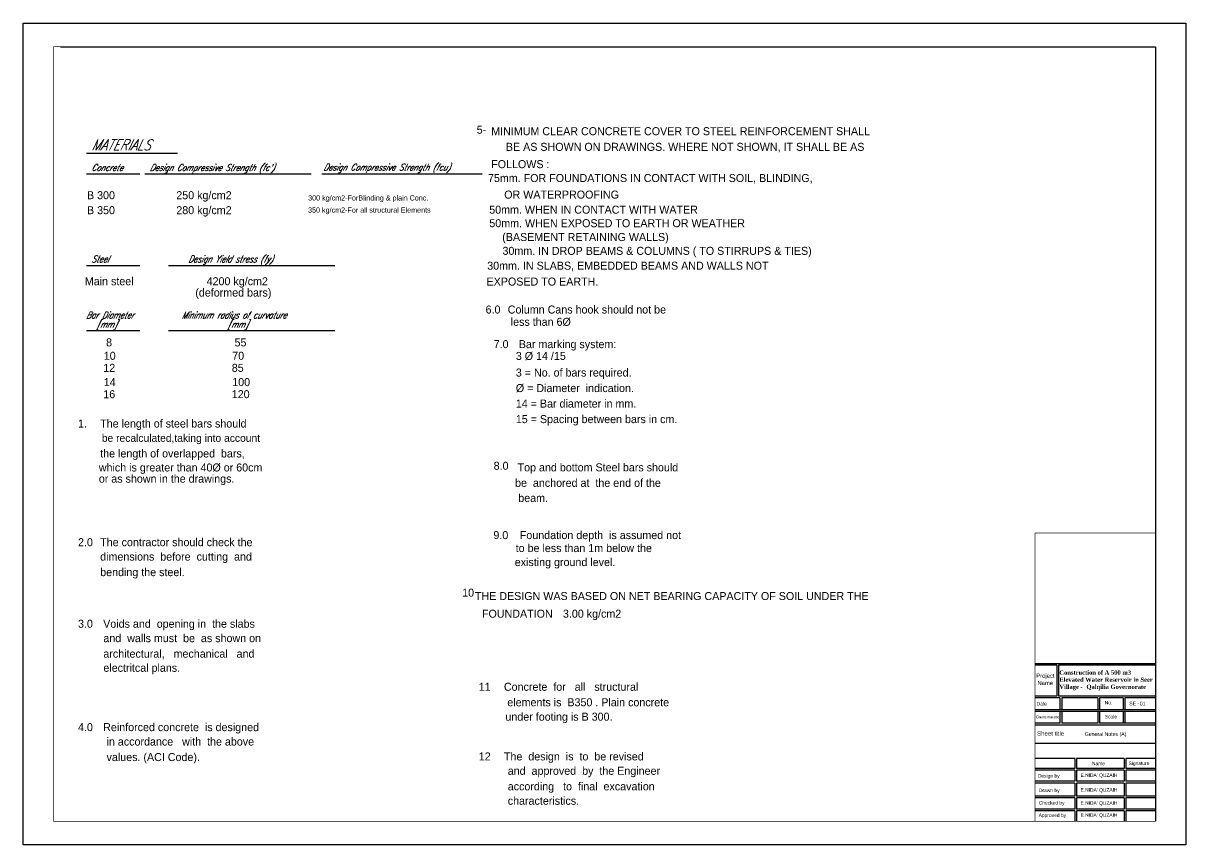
# Model space of a CAD drawing. Extents: x 166525 to 167198, y 178739 to 179747.
# Drawn here: x 167044.2 to 167104.2, y 179526.5 to 179568.8 of the extents above; entities that cross this region are included whole.
import ezdxf

# ---------------------------------------------------------------- set-up
doc = ezdxf.new("R2010")
doc.units = 0
doc.header["$MEASUREMENT"] = 0
doc.layers.get('0').update_dxf_attribs({"linetype": 'CONTINUOUS'})
for name, color, linetype in [('COVER', 7, 'CONTINUOUS'), ('FRAM-TXT', 4, 'CONTINUOUS'), ('MHATCH', 8, 'CONTINUOUS'), ('TXT', 6, 'CONTINUOUS')]:
    doc.layers.add(name, color=color, linetype=linetype)
doc.layers.add('Frame-PW - KA_FRAME', color=7, linetype='CONTINUOUS', lineweight=80)
doc.styles.add('I', font='ITALIC', dxfattribs={"height": 1000})

msp = doc.modelspace()

# ---------------------------------------------------------------- linework, layer by layer
for p, q in [((167102.59737, 179535.79182), (167096.39862, 179535.79182)), ((167097.52327, 179535.72724), (167096.39862, 179535.72724)), ((167097.52327, 179535.72724), (167097.52327, 179534.12475)), ((167102.59737, 179535.72724), (167097.61072, 179535.72724)), ((167097.61072, 179535.72724), (167097.61072, 179534.12475)), ((167097.52327, 179534.12475), (167096.39862, 179534.12475)), ((167097.68257, 179534.03731), (167096.39862, 179534.03731)), ((167102.59737, 179534.12475), (167097.61072, 179534.12475)), ((167097.68257, 179534.03731), (167097.68257, 179533.4252)), ((167099.62711, 179534.03731), (167097.77001, 179534.03731)), ((167097.77001, 179534.03731), (167097.77001, 179533.4252)), ((167099.62711, 179534.03731), (167099.62711, 179533.4252)), ((167099.71455, 179534.03731), (167099.71455, 179533.4252)), ((167100.93823, 179534.03731), (167099.71455, 179534.03731)), ((167100.93823, 179534.03731), (167100.93823, 179533.4252)), ((167102.59737, 179534.03731), (167101.02567, 179534.03731)), ((167101.02567, 179534.03731), (167101.02567, 179533.4252)), ((167102.59737, 179533.4252), (167096.39862, 179533.4252)), ((167097.68257, 179533.4252), (167096.39862, 179533.4252)), ((167102.59737, 179533.33775), (167096.39862, 179533.33775)), ((167097.68257, 179533.33775), (167096.39862, 179533.33775)), ((167097.68257, 179533.33775), (167097.68257, 179532.72564)), ((167099.62711, 179533.4252), (167097.77001, 179533.4252)), ((167099.62711, 179533.33775), (167097.77001, 179533.33775)), ((167097.77001, 179533.33775), (167097.77001, 179532.72564)), ((167099.62711, 179533.33775), (167099.62711, 179532.72564)), ((167100.93823, 179533.4252), (167099.71455, 179533.4252)), ((167100.93823, 179533.33775), (167099.71455, 179533.33775)), ((167099.71455, 179533.33775), (167099.71455, 179532.72564)), ((167100.93823, 179533.33775), (167100.93823, 179532.72564)), ((167101.02567, 179533.33775), (167101.02567, 179532.72564)), ((167097.68257, 179532.72564), (167096.39862, 179532.72564)), ((167102.59737, 179532.6382), (167096.39862, 179532.6382)), ((167099.62711, 179532.72564), (167097.77001, 179532.72564)), ((167102.59737, 179532.72564), (167099.71455, 179532.72564)), ((167102.59737, 179531.69157), (167096.39862, 179531.69157)), ((167098.45212, 179530.92049), (167096.39862, 179530.92049)), ((167098.45212, 179530.92049), (167098.45212, 179530.39582)), ((167100.98801, 179530.92049), (167098.53957, 179530.92049)), ((167098.53957, 179530.92049), (167098.53957, 179530.39582)), ((167100.98801, 179530.92049), (167100.98801, 179530.39582)), ((167102.59737, 179530.92049), (167101.07546, 179530.92049)), ((167101.07546, 179530.92049), (167101.07546, 179530.39582)), ((167098.45212, 179530.39582), (167096.39862, 179530.39582)), ((167098.45212, 179530.30838), (167096.39862, 179530.30838)), ((167098.45212, 179530.30838), (167098.45212, 179529.73686)), ((167100.98801, 179530.39582), (167098.53957, 179530.39582)), ((167100.98801, 179530.30838), (167098.53957, 179530.30838)), ((167098.53957, 179530.30838), (167098.53957, 179529.73686)), ((167100.98801, 179530.30838), (167100.98801, 179529.73686)), ((167102.59737, 179530.39582), (167101.07546, 179530.39582)), ((167102.59737, 179530.30838), (167101.07546, 179530.30838)), ((167101.07546, 179530.30838), (167101.07546, 179529.73686)), ((167098.45212, 179529.73686), (167096.39862, 179529.73686)), ((167098.45212, 179529.64941), (167096.39862, 179529.64941)), ((167098.45212, 179529.64941), (167098.45212, 179528.97558)), ((167100.98801, 179529.73686), (167098.53957, 179529.73686)), ((167100.98801, 179529.64941), (167098.53957, 179529.64941)), ((167098.53957, 179529.64941), (167098.53957, 179528.97558)), ((167100.98801, 179529.64941), (167100.98801, 179528.97558)), ((167102.59737, 179529.73686), (167101.07546, 179529.73686)), ((167102.59737, 179529.64941), (167101.07546, 179529.64941)), ((167101.07546, 179529.64941), (167101.07546, 179528.97558)), ((167098.45212, 179528.97558), (167096.39862, 179528.97558)), ((167098.45212, 179528.88813), (167096.39862, 179528.88813)), ((167098.45212, 179528.88813), (167098.45212, 179528.30174)), ((167100.98801, 179528.97558), (167098.53957, 179528.97558)), ((167100.98801, 179528.88813), (167098.53957, 179528.88813)), ((167098.53957, 179528.88813), (167098.53957, 179528.30174)), ((167100.98801, 179528.88813), (167100.98801, 179528.30174)), ((167102.59737, 179528.97558), (167101.07546, 179528.97558)), ((167102.59737, 179528.88813), (167101.07546, 179528.88813)), ((167101.07546, 179528.88813), (167101.07546, 179528.30174)), ((167098.45212, 179528.30174), (167096.39862, 179528.30174)), ((167100.98801, 179528.30174), (167098.53957, 179528.30174)), ((167102.59737, 179528.30174), (167101.07546, 179528.30174)), ((167098.45212, 179528.2143), (167096.39862, 179528.2143)), ((167098.45212, 179528.2143), (167098.45212, 179527.68094)), ((167098.53957, 179528.2143), (167098.53957, 179527.68094)), ((167100.98801, 179528.2143), (167098.53957, 179528.2143)), ((167100.98801, 179528.2143), (167100.98801, 179527.68094)), ((167101.07546, 179528.2143), (167101.07546, 179527.68094)), ((167102.59737, 179528.2143), (167101.07546, 179528.2143))]:
    msp.add_line(p, q)
at = {"layer": 'COVER', "flags": 128}
msp.add_lwpolyline([(167044.24362, 179568.79219), (167104.16487, 179568.79219), (167104.16487, 179526.46969), (167044.24362, 179526.46969)], close=True, dxfattribs=at)
at = {"layer": 'FRAM-TXT'}
for p, q in [((167047.49994, 179562.09695, -4528.90625), (167052.18976, 179562.09695, -4528.90625)), ((167047.49994, 179561.03172, -4528.90625), (167050.24628, 179561.03172, -4528.90625)), ((167050.50845, 179561.03172, -4528.90625), (167059.07903, 179561.03172, -4528.90625)), ((167059.63357, 179561.03047, -4528.90625), (167067.89569, 179561.03047, -4528.90625)), ((167047.49994, 179556.31965, -4528.90625), (167050.24628, 179556.31965, -4528.90625)), ((167051.73265, 179556.31965, -4528.90625), (167060.30323, 179556.31965, -4528.90625)), ((167047.49994, 179552.95713, -4528.90625), (167050.24628, 179552.95713, -4528.90625)), ((167051.73265, 179552.95713, -4528.90625), (167060.30323, 179552.95713, -4528.90625))]:
    msp.add_line(p, q, dxfattribs=at)
at = {"layer": 'Frame-PW - KA_FRAME'}
for points, const_width in [([(167102.59737, 179542.53385), (167096.39862, 179542.53385)], 0.04), ([(167096.39862, 179527.68094), (167096.39862, 179542.53385)], 0.03562)]:
    msp.add_lwpolyline(points, dxfattribs=dict(at, const_width=const_width))
at = {"layer": 'MHATCH', "const_width": 0.03562, "flags": 128}
msp.add_lwpolyline([(167045.81112, 179567.58094), (167102.59737, 179567.58094), (167102.59737, 179527.68094), (167045.81112, 179527.68094)], close=True, dxfattribs=at)
at = {"layer": 'MHATCH'}
msp.add_lwpolyline([(167046.16737, 179567.58094), (167102.59737, 179567.58094), (167102.59737, 179527.68094)], dxfattribs=at)

# ---------------------------------------------------------------- texts
at = {"color": 7, "insert": (167097.65005, 179535.45106), "char_height": 0.2, "width": 4.930876, "attachment_point": 1}
msp.add_mtext('{\\fTimes New Roman|b1|i0|c0|p18;\\H1.1x;\\C256;Construction of A 500 m3 Elevated Water Reservoir in Seer Village - \\H1.2845x; \\H0.77854x;Qalqilia Governorate\\H1.1896x; }', dxfattribs=at)
at = {"layer": 'FRAM-TXT', "linetype": 'Continuous'}
for s, height, p in [(' 5-', 0.4125, (167067.46422, 179563.10014)), ('   MINIMUM CLEAR CONCRETE COVER TO STEEL REINFORCEMENT SHALL', 0.4125, (167067.90567, 179563.02482)), ('BE AS SHOWN ON DRAWINGS. WHERE NOT SHOWN, IT SHALL BE AS', 0.4125, (167069.12055, 179562.21955)), ('   FOLLOWS :', 0.4125, (167067.90373, 179561.32744)), ('   75mm. FOR FOUNDATIONS IN CONTACT WITH SOIL, BLINDING,', 0.4125, (167067.73751, 179560.61219)), ('B 300', 0.4125, (167047.52917, 179559.7278, -4262.5)), ('250 kg/cm2', 0.4125, (167052.13261, 179559.7278, -4262.5)), ('OR WATERPROOFING', 0.4125, (167069.03588, 179559.75848)), ('300 kg/cm2-ForBlinding & plain Conc.', 0.2673, (167058.929, 179559.66077, -2762.1)), ('B 350', 0.4125, (167047.52917, 179558.95633, -4262.5)), ('280 kg/cm2', 0.4125, (167052.13261, 179558.95633, -4262.5)), ('350 kg/cm2-For all structural Elements', 0.2673, (167058.92456, 179559.03491, -3410)), ('   50mm. WHEN IN CONTACT WITH WATER', 0.4125, (167067.80292, 179558.98289)), ('   50mm. WHEN EXPOSED TO EARTH OR WEATHER', 0.4125, (167067.80803, 179558.28541)), ('(BASEMENT RETAINING WALLS)', 0.4125, (167068.93246, 179557.57299)), ('30mm. IN DROP BEAMS & COLUMNS ( TO STIRRUPS & TIES)', 0.4125, (167068.94636, 179556.86094)), ('   30mm. IN SLABS, EMBEDDED BEAMS AND WALLS NOT ', 0.4125, (167067.70071, 179556.09604)), ('Main steel', 0.4125, (167047.41807, 179555.29466, -4262.5)), ('4200 kg/cm2', 0.4125, (167053.69584, 179555.29466, -4262.5)), ('   EXPOSED TO EARTH.', 0.4125, (167067.66392, 179555.27791)), ('(deformed bars)', 0.4125, (167053.11259, 179554.71181, -4262.5)), ('6.0', 0.4125, (167068.07512, 179553.83711, -4262.5)), ('Column Cans hook should not be ', 0.4125, (167069.21798, 179553.83711, -4262.5)), (' less than 6%%C', 0.4125, (167069.21798, 179553.20389, -4262.5)), ('8', 0.4125, (167048.51244, 179552.1435, -4262.5)), ('55', 0.4125, (167055.13424, 179552.1435, -4262.5)), ('7.0', 0.4125, (167068.49109, 179552.05468, -4262.5)), (' Bar marking system:', 0.4125, (167069.63395, 179552.05468, -4262.5)), ('10', 0.4125, (167048.39365, 179551.45551, -4262.5)), ('70', 0.4125, (167055.01545, 179551.45551, -4262.5)), ('3 %%c 14 /15', 0.4125, (167069.63395, 179551.44678, -4262.5)), ('12', 0.4125, (167048.36987, 179550.83298, -4262.5)), ('85', 0.4125, (167054.99167, 179550.83298, -4262.5)), ('14', 0.4125, (167048.39365, 179550.0964, -4262.5)), ('100', 0.4125, (167055.01545, 179550.09985, -4262.5)), ('3 = No. of bars required.', 0.4125, (167069.63395, 179550.59021, -4262.5)), ('16', 0.4125, (167048.36987, 179549.47386, -4262.5)), ('120', 0.4125, (167054.99167, 179549.47731, -4262.5)), ('%%c = Diameter  indication.', 0.4125, (167069.63395, 179549.79074, -4262.5)), ('14 = Bar diameter in mm.', 0.4125, (167069.63395, 179548.99128, -4262.5)), ('1.', 0.4125, (167047.06722, 179547.96409, -4262.5)), ('The length of steel bars should ', 0.4125, (167048.21008, 179547.96409, -4262.5)), ('15 = Spacing between bars in cm.', 0.4125, (167069.63395, 179548.19181, -4262.5)), ('be recalculated,taking into account', 0.396, (167048.29466, 179547.22636, -4293.78901)), ('the length of overlapped  bars,', 0.4125, (167048.21008, 179546.42226, -4262.5)), ('which is greater than 40%%C or 60cm ', 0.4125, (167048.13852, 179545.70007, -4262.5)), ('8.0', 0.4125, (167068.49109, 179545.78774, -4262.5)), ('Top and bottom Steel bars should ', 0.4125, (167069.72432, 179545.7065, -4262.5)), ('or as shown in the drawings.', 0.4125, (167048.13852, 179545.12412, -4262.5)), (' be  anchored at  the end of the', 0.4125, (167069.44126, 179544.90703, -4262.5)), ('beam.', 0.4125, (167069.75962, 179544.12829, -4262.5)), ('2.0', 0.4125, (167047.06722, 179541.85048, -4262.5)), ('The contractor should check the', 0.4125, (167048.21008, 179541.85048, -4262.5)), ('dimensions  before  cutting  and ', 0.4125, (167048.21008, 179541.10812, -4262.5)), ('bending the steel.', 0.4125, (167048.21008, 179540.30866, -4262.5)), ('10', 0.4125, (167066.86702, 179539.24909, -3979.10016)), (' THE DESIGN WAS BASED ON NET BEARING CAPACITY OF SOIL UNDER THE ', 0.4125, (167067.37188, 179539.07616)), ('FOUNDATION ', 0.4125, (167067.88885, 179538.16589)), (' 3.00 kg/cm2   ', 0.4125, (167071.90904, 179538.16654)), ('3.0', 0.4125, (167047.06722, 179537.6487, -4262.5)), (' Voids and  opening in  the slabs ', 0.4125, (167048.21008, 179537.6487, -4262.5)), ('and  walls must  be  as shown on', 0.4125, (167048.37373, 179536.90634, -4262.5)), ('architectural,   mechanical   and', 0.4125, (167048.37373, 179536.10687, -4262.5)), ('electritcal plans.', 0.4125, (167048.37373, 179535.37871, -4262.5)), ('11', 0.4125, (167067.7235, 179534.4018, -4262.5)), (' Concrete  for   all   structural ', 0.4125, (167068.86637, 179534.4018, -4262.5)), ('elements is  B350 . Plain concrete', 0.4125, (167069.19492, 179533.60233, -4262.5)), ('under footing is B 300.', 0.4125, (167069.09749, 179532.86013, -4262.5)), ('4.0', 0.4125, (167047.06722, 179532.32182, -4262.5)), (' Reinforced concrete  is designed', 0.4125, (167048.21008, 179532.32182, -4262.5)), ('in accordance   with  the above ', 0.4125, (167048.53738, 179531.57946, -4262.5)), ('values. (ACI Code).', 0.4125, (167048.53738, 179530.77999, -4262.5)), ('12', 0.4125, (167067.7235, 179530.81384, -4262.5)), (' The  design  is  to  be revised ', 0.4125, (167068.86637, 179530.81384, -4262.5)), ('and  approved  by  the Engineer ', 0.4125, (167069.217, 179530.07148, -4262.5)), ('according   to  final  excavation', 0.4125, (167069.217, 179529.27201, -4262.5)), ('characteristics.', 0.4125, (167069.217, 179528.52965, -4262.5))]:
    msp.add_text(s, height=height, dxfattribs=at).set_placement(p)
at = {"layer": 'FRAM-TXT', "style": 'I', "oblique": 15, "width": 0.8}
for s, height, p in [('MATERIALS', 0.55, (167047.75395, 179562.25232, -4262.5)), ('Concrete', 0.34375, (167047.75395, 179561.18709, -4262.5)), ("Design Compressive Strength (fc')", 0.34375, (167050.76247, 179561.18709, -4262.5)), ('Design Compressive Strength (fcu)', 0.34375, (167059.71057, 179561.20241, 24218.75)), ('Steel', 0.34375, (167047.75395, 179556.47502, -4262.5)), ('Design Yield stress (fy)', 0.34375, (167052.74488, 179556.47502, -4262.5)), ('Bar Diameter ', 0.34375, (167047.48085, 179553.58441, -4262.5)), ('[mm]', 0.34375, (167048.03642, 179553.1125, -4262.5)), ('Minimum radius of curvature', 0.34375, (167052.40333, 179553.58441, -4262.5)), ('[mm]', 0.34375, (167054.79225, 179553.1125, -4262.5))]:
    msp.add_text(s, height=height, dxfattribs=at).set_placement(p)
at = {"layer": 'FRAM-TXT', "color": 4, "linetype": 'Continuous'}
for s, p in [('Foundation depth  is assumed not ', (167069.83883, 179542.21637, -3979.10016)), ('9.0', (167068.47777, 179542.21637, -3979.10016)), ('to be less than 1m below the', (167069.62741, 179541.54792, -3979.10016)), ('existing ground level.', (167069.57902, 179540.82609, -3979.10016))]:
    msp.add_text(s, height=0.4125, dxfattribs=at).set_placement(p)
at = {"layer": 'TXT', "color": 7}
for s, insert, char_height, width, attachment_point in [('{\\fArial|b0|i0|c0|p34;Project }', (167097.40048, 179535.28543), 0.2162446, 0.9779129, 3), ('{\\fArial|b0|i0|c0|p34;Name}', (167097.32526, 179534.91257), 0.2162446, 0.8023905, 3), ('{\\fArial|b0|i0|c0|p34;Date}', (167097.00947, 179533.82686), 0.1802039, 2.4656722, 3), ('{\\fArial|b0|i0|c0|p34;No.}', (167100.38034, 179533.88065), 0.1802039, 2.4656722, 3), ('\\A1;{\\fArial|b0|i0|c0|p34;SE -}', (167101.76752, 179533.84384), 0.1904466, 2.6058199, 3), ('\\A1;{\\fArial|b0|i0|c0|p34;01}', (167102.09261, 179533.83557), 0.1904466, 2.6058199, 3), ('{\\fArial|b0|i0|c178|p34;Gavrernarate}', (167097.62891, 179533.12167), 0.1441631, 1.9725377, 3), ('{\\fArial|b0|i0|c0|p34;Scale}', (167100.62165, 179533.15769), 0.1802039, 2.4656722, 3), ('{\\fArial|b0|i0|c0|p34;Sheet title}', (167096.49984, 179532.31519), 0.2252548, 3.0820902, 1), ('{\\fArial|b0|i0|c0|p34;General Notes (A) }', (167101.10485, 179532.26647), 0.1904466, 2.9052944, 3), ('{\\fArial|b0|i0|c0|p34;Name}', (167100.0028, 179530.74677), 0.1802039, 2.4656722, 3), ('{\\fArial|b0|i0|c0|p34;Signature}', (167102.29442, 179530.75675), 0.1802039, 2.4656722, 3), ('{\\fArial|b0|i0|c0|p34;Design by}', (167097.66445, 179530.10952), 0.1802039, 1.1130295, 3), ("{\\fArial|b0|i0|c0|p34;E.NIDA' QUZAIH}", (167100.64743, 179530.1458), 0.1802039, 2.1409455, 3), ('{\\fArial|b0|i0|c0|p34;Drawn by}', (167097.66085, 179529.36321), 0.1802039, 1.1094247, 3), ("{\\fArial|b0|i0|c0|p34;E.NIDA' QUZAIH}", (167100.64743, 179529.38452), 0.1802039, 2.1409455, 3), ('{\\fArial|b0|i0|c0|p34;Checked by}', (167097.91595, 179528.72107), 0.1802039, 1.3645265, 3), ("{\\fArial|b0|i0|c0|p34;E.NIDA' QUZAIH}", (167100.64743, 179528.71068), 0.1802039, 2.1409455, 3), ('{\\fArial|b0|i0|c0|p34;Approved by}', (167097.99574, 179528.07958), 0.1802039, 1.4443199, 3), ("{\\fArial|b0|i0|c0|p34;E.NIDA' QUZAIH}", (167100.64743, 179528.08988), 0.1802039, 2.1409455, 3)]:
    msp.add_mtext(s, dxfattribs=dict(at, insert=insert, char_height=char_height, width=width, attachment_point=attachment_point))

doc.saveas('drawing.dxf')
